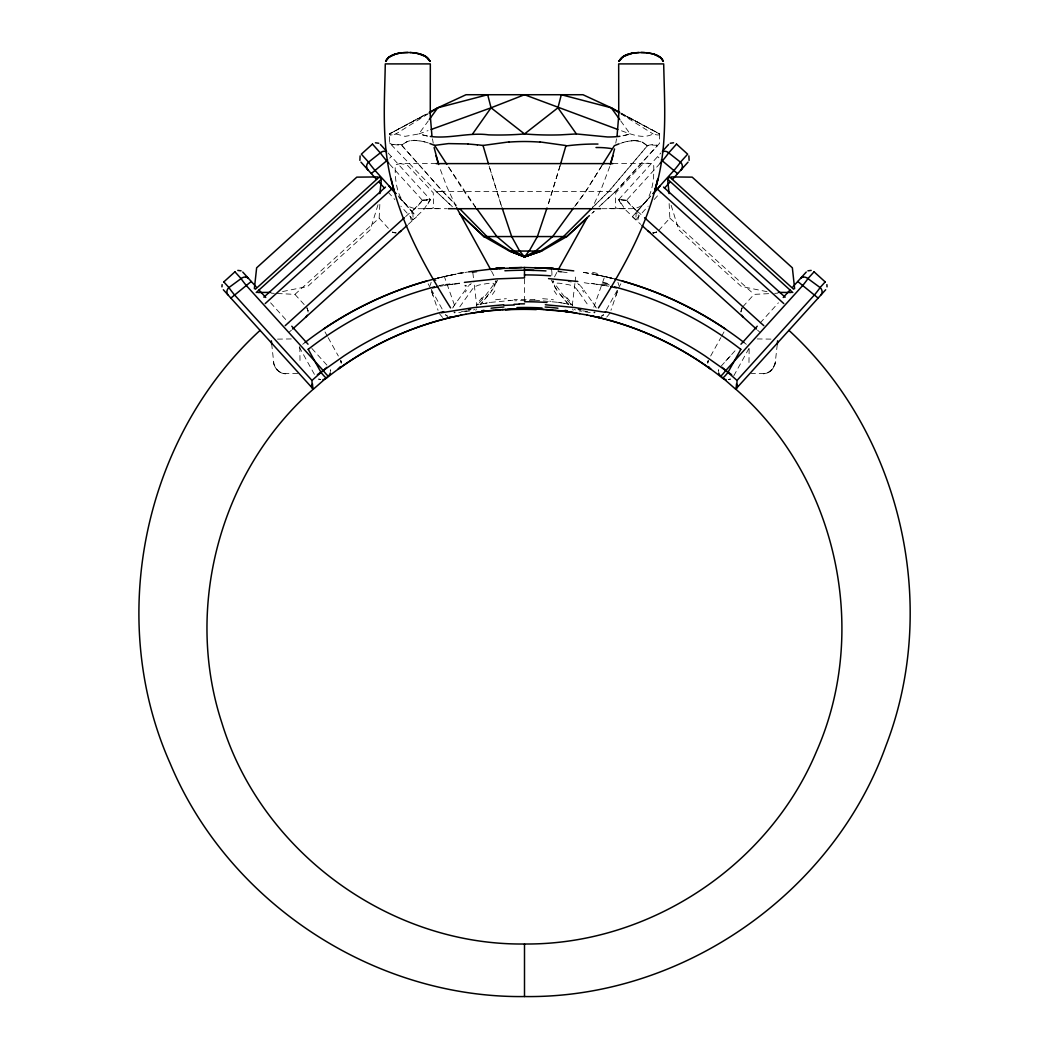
<?xml version="1.0" encoding="UTF-8"?>
<svg xmlns="http://www.w3.org/2000/svg" width="1049" height="1049" viewBox="0 0 1049 1049"><rect width="100%" height="100%" fill="white"/><g stroke="black" fill="none" stroke-linecap="round" stroke-linejoin="round"><path stroke-width="0.75" stroke-dasharray="5 3.75" d="M621.192 113.174L659.611 133.944L659.637 143.228L615.632 191.442L436.174 191.469L452.525 206.85L436.174 191.469L389.363 142.769L389.389 133.944L427.808 113.174M707.787 362.836L708.219 360.62L707.787 363.229M308.052 312.13L307.96 310.504M341.213 363.229L340.781 360.62L341.095 361.774M496.203 280.726C494.774 290.022 486.159 296.749 480.993 304.223M637.005 211.373L650.76 195.94M636.979 213.537L637.084 211.177L650.092 196.806M748.973 362.508L749.183 346.721M476.967 307.501L474.109 283.558M741.853 308.17L740.948 312.051L741.053 310.425M277.277 293.497L294.939 294.376L379.148 218.14L379.882 203.231M718.447 371.254L718.591 370.035M777.243 344.649L775.067 364.239L772.287 369.55L769.56 371.936L765.35 373.588L751.294 373.601M574.891 283.558L572.033 307.501M575.075 282.024L575.953 274.327M430.208 285.38L431.152 282.286M615.75 143.202L616.537 138.835M707.905 361.774L708.167 360.764M741.066 310.334L742.154 307.645L740.948 312.13M560.205 165.493L547.63 206.483M560.153 165.454L547.512 206.483M609.784 166.503L602.1 186.866L592.37 207.715M378.02 204.752L370.271 229.757L307.672 286.443L282.011 291.661M615.973 295.569L617.966 289.76L610.951 310.307M593.8 307.213L604.657 276.569L606.401 276.949M430.287 199.559A44.32 43.691 84.1 0 1 427.782 204.135A44.242 43.691 87.6 0 0 430.274 199.559L423.822 209.551L413.096 219.726M554.541 276.87L557.439 271.258M606.348 309.953L617.782 289.301M618.543 287.924L620.838 283.794M609.941 313.258L606.44 317.427M710.658 356.017L720.86 337.608M721.646 336.191L723.994 331.943M733.762 375.857L749.733 347.022M475.748 310.281L476.508 308.944M602.27 165.113L585.801 191.442L574.55 206.915M601.706 165.86L585.617 191.442L574.327 206.915M493.62 284.581L484.507 296.933M453.286 306.846L456.079 302.833M459.803 306.819L472.155 289.406A18.921 7.291 -44.1 0 1 472.391 289.091L474.751 286.679L478.475 285.197A45.986 19.092 -44.1 0 1 479.983 284.803C486.972 283.846 501.343 279.401 491.181 290.612M457.574 300.748L467.566 286.941A16.692 10.503 -33.2 0 1 468.26 286.325M428.32 113.698L395.919 133.944A350.891 16.141 -31.5 0 1 389.349 133.97A351.127 16.718 -31.5 0 0 395.932 133.944L405.111 136.344L418.839 133.944L428.307 120.871M488.703 294.087L485.543 298.244M482.776 301.692L480.599 304.249M482.763 299.044L478.37 303.856M643.614 142.848L647.325 145.837L608.669 191.442L592.462 207.636L608.761 191.442L647.325 145.837C651.508 143.333 657.198 147.45 659.637 143.228M636.232 219.359L648.164 206.181M721.069 366.232L730.51 355.781M618.766 199.507L660.936 152.931M660.07 163.421L626.555 200.254M632.534 216.474L649.96 197.225M654.143 199.585L660.883 192.137M658.68 230.492L669.852 218.14L669.118 203.231M742.876 306.714L754.061 294.376L771.723 293.497M760.119 323.026L778.41 302.807M725.777 361.013L737.159 348.425M615.579 191.442L598.913 206.85L615.632 191.442L657.238 145.837M602.428 315.631L603.254 314.923M403.026 144.146L406.619 141.89A85.389 28.336 37.3 0 1 415.81 140.553M402.606 144.552C398.777 144.447 391.906 145.798 389.402 142.808M591.833 213.458L594.219 211.255L591.767 213.458M391.29 156.655L389.677 158.137M405.648 216.618L411.667 211.164M289.052 332.297L291.465 330.12M408.271 224.368L416.702 216.737M470.175 284.279L469.428 284.922A8.13 5.219 -32.4 0 0 468.654 285.59M600.998 316.47L603.07 315.106M653.829 232.93L652.793 232.957L656.936 231.921M653.999 232.904L656.726 232.039M423.153 115.967L389.389 133.944L427.258 113.869M659.651 133.97A351.009 16.43 31.5 0 1 653.068 133.944C642.906 139.543 630.777 134.036 620.942 130.6M392.365 144.946L393.047 144.683M473.519 309.953L474.712 309.481M656.49 232.183L652.858 232.944L654.917 232.734L653.579 232.944M427.415 136.068L418.839 133.944L428.058 130.6M435.676 278.588L449.038 275.507M436.974 278.313L437.761 278.116M437.459 278.195L445.537 276.28M438.089 278.037L438.888 277.841M440.593 277.434L442.77 276.91M443.452 276.752L444.37 276.543L455.2 307.213M446.454 276.071L452.552 274.772M393.532 144.552L401.675 145.273L442.744 191.442L456.249 205.329L442.744 191.442L401.675 145.286L406.474 141.969A86.07 28.664 37.6 0 1 414.643 140.264M450.362 275.218L460.445 273.238M453.089 274.654L451.594 274.969L467.303 272.071L464.838 272.478M453.876 274.497L454.689 274.34M454.151 274.445L456.42 273.999M440.396 286.233L443.399 285.682M428.818 199.638L429.998 199.454L429.225 199.52M458.269 273.645L466.871 272.137M477.085 304.695L478.698 304.407M490.526 302.374L514.377 300.145M444.291 285.525L448.067 284.856M489.817 302.505L489.122 302.623M479.721 304.223L483.602 303.554M469.729 310.937L458.78 312.576M483.392 303.594L487.418 302.912M447.831 284.908L453.312 284.017M485.661 303.213L486.71 303.043M454.637 283.82L463.042 282.574M467.067 310.766L465.284 311.029M464.681 311.107L461.468 311.487M426.641 199.979C430.339 199.428 423.73 200.359 425.868 200.005M426.799 199.966L426.025 200.057M636.205 140.763A78.072 26.592 -38.4 0 0 633.255 140.71L628.6 141.182A60.095 20.429 -38.4 0 0 620.615 143.267M632.154 140.75L628.6 141.209A60.239 20.337 -38.2 0 0 620.523 143.359M436.096 163.605L400.036 163.605L395.329 164.903C394.49 180.31 397.165 207.99 417.318 208.699L447.018 208.699M508.437 300.447L510.391 300.342M774.673 293.353L777.624 293.195M601.982 208.699L631.682 208.699C651.862 208.122 654.497 180.231 653.671 164.903C649.475 162.149 642.762 162.7 639.864 166.935L615.75 192.806L615.291 207.204L616.576 208.266L620.274 208.62M428.726 208.62L432.372 208.266L433.709 207.204L433.25 192.806L406.802 164.627L400.036 163.605M423.39 200.162L425.068 200.071L423.219 200.175M423.481 200.241L423.245 200.241M423.009 200.254L422.419 200.189A79.108 78.177 87.6 0 1 411.903 211.019M422.367 200.254L388.93 163.421M277.539 339.129L291.792 338.932M297.706 373.601L283.65 373.588L279.44 371.936L276.713 369.55L273.933 364.239L271.757 344.649M423.376 208.699L428.359 208.659M433.932 208.659L439.964 208.62M392.274 232.039L396.207 232.957L392.142 231.96M436.174 191.469L442.652 191.442M612.904 163.605L648.977 163.605M609.036 208.62L615.068 208.659M620.641 208.659L625.624 208.699M757.208 338.932L771.461 339.129M625.676 200.241L623.447 200.031M625.991 200.254L626.659 200.189A79.108 78.177 -87.6 0 0 637.097 211.019M414.84 140.461L420.583 141.025A60.54 20.39 38 0 1 428.438 143.005A60.658 20.272 37.7 0 0 420.452 141.012L415.719 140.461M625.374 200.162L624.234 200.175M534.623 300.145L558.488 302.374M271.376 293.195L274.327 293.353M395.263 232.93L393.913 232.708M623.998 200.149L621.192 199.821L623.054 200.071M587.532 311.487L581.933 310.766M549.728 301.194L550.895 301.325M590.22 312.576L579.271 310.937M619.382 199.494L619.88 199.546M591.072 283.322L594.363 283.82M620.942 199.716L620.562 199.664M596.697 284.174L601.169 284.908M564.467 303.397L560.9 302.794M600.933 284.869L601.969 285.04M563.969 303.318L569.279 304.223M583.467 272.36L594.298 274.34L589.538 273.422M601.759 285L603.516 285.302M560.205 302.676L561.451 302.899M583.585 272.373L590.731 273.645M602.546 285.131L604.237 285.433M559.537 302.558L560.546 302.741M559.878 302.623L557.766 302.256M570.302 304.407L571.941 304.695M604.014 285.394L608.604 286.233M427.336 136.029L418.839 133.944M593.17 274.117L595.124 274.497M594.849 274.445L595.662 274.602M594.009 274.274L599.517 275.415M766.989 291.661L741.328 286.443L678.729 229.757L670.98 204.752M595.911 274.654L597.406 274.969M596.448 274.772L597.93 275.074M597.209 274.917L600.802 275.69M599.307 275.363L613.324 278.588M599.962 275.507L604.63 276.543A361.695 359.925 -61 0 1 614.544 278.968M604.447 276.503L609.167 277.605M605.548 276.752L607.751 277.264M607.187 277.133L608.407 277.421M608.564 277.461L609.653 277.736M609.023 277.579L610.321 277.893M610.098 277.841L612.026 278.313M609.587 277.71L610.911 278.037M610.492 277.933L611.239 278.116M612.262 278.378L613.167 278.601M393.493 232.563L392.51 232.183M574.288 309.481L575.481 309.953M642.381 142.244L647.325 145.811M625.847 115.967L621.742 113.869L659.611 133.944L625.847 115.967L636.677 121.684M620.68 113.698L653.081 133.944M445.746 314.923L448.002 316.47M635.904 219.726L625.178 209.551L618.713 199.559A44.242 43.691 -87.6 0 0 621.218 204.135A44.32 43.691 -84.1 0 1 618.713 199.559M442.56 317.441L439.059 313.258M578.825 284.279L579.572 284.922A8.13 5.219 32.4 0 1 580.346 285.59M669.852 218.14L754.061 294.376M637.333 211.164L643.352 216.618M632.298 216.737L640.729 224.368M757.535 330.12L759.948 332.297M657.684 156.681L658.916 157.809M570.63 303.856L566.237 299.044M388.064 152.931L430.234 199.507M398.24 195.94L411.929 211.505L398.908 196.806M399.04 197.225L416.466 216.474M413.031 219.661L400.836 206.181M388.117 192.137L394.857 199.585M379.148 218.14L390.32 230.492M294.939 294.376L306.124 306.714M270.59 302.807L288.881 323.026M311.841 348.425L327.931 366.232M568.401 304.249L566.224 301.692M568.007 304.223C562.841 296.749 554.226 290.022 552.797 280.726M564.493 296.933L555.38 284.581M563.457 298.244L560.297 294.087M582.667 288.514L581.434 286.941A16.692 10.503 33.2 0 0 580.74 286.325M577.54 290.324L576.845 289.406A18.921 7.291 44.1 0 0 576.609 289.091L574.196 286.639L570.525 285.197A45.986 19.092 44.1 0 0 569.017 284.803C561.648 283.61 547.893 279.781 557.819 290.612M577.593 290.403L578.392 291.491M583.847 290.114L584.608 291.163M620.693 120.871L630.161 133.944L621.664 136.029A70.322 27.222 15.9 0 0 630.069 133.905M475.787 207.374L447.7 165.703L464.104 191.442L475.564 207.374M591.426 300.748L585.106 291.845M592.921 302.833L594.455 305.01M579.218 292.632L589.197 306.819M594.678 305.338L595.714 306.846M572.492 308.944L573.252 310.281M428.162 283.794L430.457 287.924M431.218 289.301L442.652 309.953M325.006 331.943L327.354 336.191M328.14 337.608L338.342 356.017M299.267 347.022L315.238 375.857M307.147 308.17L307.934 310.334M491.561 271.258L494.459 276.87M456 206.417L446.9 186.866L439.216 166.503M617.94 282.312L618.844 285.394M433.027 295.569L431.034 289.76L438.049 310.307M432.463 138.835L433.25 143.202M330.409 370.035L330.553 371.254M340.807 360.686L341.213 362.915M472.863 272.779L473.938 282.024M411.969 213.576L411.942 212.777M411.929 211.269L411.929 211.347A79.724 78.885 72.2 0 0 422.511 200.438M299.817 346.721L300.027 362.508M411.929 212.147L411.995 211.373L411.995 212.173M524.5 278.85L524.5 301.627M330.317 369.746A5.848 5.848 0 0 1 330.54 371.097M413.057 217.13A8.576 0.879 -89.8 0 1 412.9 212.724M412.729 219.805A8.523 2.4 -76.2 0 1 410.762 214.888M302.676 344.308A361.695 359.925 61 0 1 304.971 342.525M434.456 278.968A361.695 359.925 61 0 1 444.343 276.556M439.085 285.721A354.47 352.661 61 0 1 446.926 283.859M447.149 316.011A9.231 6.228 76.1 0 1 445.432 314.687M569.791 301.037A116.164 61.196 33.4 0 1 567.063 297.746M556.613 294.467A120.242 69.142 31.2 0 1 554.134 290.835M572.57 305.207A13.781 6.373 34.5 0 1 570.931 303.751M567.181 298.847A103.458 58.01 31.2 0 1 565.437 296.762M552.928 283.02A23.026 5.651 46.9 0 1 551.407 280.017M553.754 281.722A6.189 1.639 44.6 0 1 553.334 280.87M577.75 283.65A5.101 2.832 32.8 0 1 578.746 284.345M582.562 290.521A104.166 2.937 53.5 0 1 583.729 292.12M595.517 306.754A12.457 3.527 43.4 0 1 596.304 308.013M481.937 297.746A116.164 61.196 -33.4 0 1 479.209 301.037M494.866 290.835A120.242 69.142 -31.2 0 1 492.387 294.467M478.069 303.751A13.781 6.373 -34.5 0 1 476.43 305.207M483.563 296.762A103.458 58.01 -31.2 0 1 481.819 298.847M497.593 280.017A23.026 5.651 -46.9 0 1 496.072 283.02M495.666 280.87A6.189 1.639 -44.6 0 1 495.246 281.722M470.254 284.345A5.101 2.832 -32.8 0 1 471.25 283.65M465.271 292.12A104.166 2.937 -53.5 0 1 466.438 290.521M452.696 308.013A12.457 3.527 -43.4 0 1 453.483 306.754M607.541 283.925A65.785 5.075 4.6 0 1 609.22 285.184M584.214 282.705A117.475 1.6 8.5 0 1 589.223 283.545M592.108 283.61A73.745 2.059 6.7 0 1 598.874 284.659M568.217 281.512A64.986 1.521 7 0 1 571.299 281.919M457.312 273.474A54.05 3.134 -6.7 0 1 461.612 272.674M446.848 276.084A107.313 2.006 -9.8 0 1 443.425 276.477M473.479 271.521A94.908 1.285 -10.5 0 1 479.275 270.38M471.958 272.727A57.42 2.268 -7.8 0 1 479.459 271.534M551.656 270.34A7.513 1.731 -85.8 0 1 551.813 276.385M445.064 284.764A64.553 2.557 -6.1 0 1 452.46 283.44M437.63 286.364A95.21 2.36 -7 0 1 440.134 285.787M454.532 284.253A117.908 1.6 -8.5 0 1 459.514 283.414M449.326 284.738A73.6 2.19 -6.5 0 1 456.013 283.689M592.462 272.281A57.367 5.389 4.9 0 1 597.956 273.632M606.256 276.634A109.345 1.928 9.9 0 1 603.345 276.307M594.573 274.589A104.585 1.416 10.5 0 1 596.711 275.035M562.185 271.94A59.675 2.334 7.8 0 1 567.706 272.779M534.898 299.608A69.195 18.161 0.4 0 0 524.448 299.385A69.182 18.148 -0.4 0 0 514.102 299.608M534.308 300.814A69.155 17.046 0.5 0 0 524.566 300.617A69.155 17.046 -0.5 0 0 514.692 300.814M542.635 298.703A45.933 10.005 0.8 0 1 553.426 299.778M495.574 299.778A45.92 10.005 -0.8 0 1 506.379 298.703M744.029 342.525A361.695 359.925 -61 0 1 746.324 344.308M602.074 283.859A354.47 352.661 -61 0 1 609.915 285.721M603.555 314.687A9.231 6.215 -76.1 0 1 601.838 316.011M637.018 211.255A79.724 78.885 -72.2 0 1 626.489 200.438M636.1 212.724A8.576 0.879 89.8 0 1 635.943 217.13M638.238 214.888A8.523 2.4 76.2 0 1 636.271 219.805M718.46 371.097A5.848 5.848 0 0 1 718.683 369.746M636.061 140.894A87.133 29.713 -38.5 0 1 643.483 142.952M647.613 145.523A293.89 37.2 -46 0 1 657.303 145.785M633.478 140.5A83.736 28.69 -38.9 0 1 642.434 142.205M775.473 361.997L773.034 368.592L767.488 372.998A11.224 11.224 0 0 1 763.266 373.759L767.488 372.998L771.448 370.441L774.254 366.468A14.122 14.122 0 0 0 775.473 361.997M730.301 379.056L728.649 379.594A7.5 7.5 0 0 0 730.301 379.056L728.662 379.594L730.301 379.056M285.734 373.759C279.257 373.798 274.117 368.238 273.527 361.997A14.122 14.122 0 0 0 274.746 366.468L277.552 370.441L281.512 372.998A11.224 11.224 0 0 0 285.734 373.759M320.338 379.594L318.699 379.056A7.5 7.5 0 0 0 320.338 379.594L318.699 379.056L320.351 379.594M307.462 308.812L306.846 307.645L308.026 310.963L307.462 308.812M501.632 206.483L488.913 165.388L501.514 206.483"/><path stroke-width="1.5" d="M737.001 381.43L736.87 384.327M827.045 286.862L826.887 284.62M380.42 192.557L380.459 191.639M777.309 344.098L777.637 340.833M254.369 288.685L256.638 267.823L356.817 177.137L377.797 176.94M379.856 193.593L381.259 180.756M617.061 135.924L618.74 115.377L618.674 63.897L663.689 63.897C664.568 106.29 667.898 149.601 654.786 190.708L657.762 179.195C647.141 225.745 623.617 267.836 598.428 307.895M222.113 284.62L221.955 286.862M614.544 148.971L610.649 163.539M689.101 160.379L688.878 155.908M430.326 136.449C449.877 139.006 469.126 132.148 488.637 134.862A147.358 67.267 -4.7 0 0 524.5 133.944L557.95 107.798L561.307 94.725L611.239 107.798L619.775 112.413M560.612 163.919L565.975 145.562L540.051 141.93M610.361 164.523L612.983 155.672M547.001 207.99L537.403 236.563L529.509 250.488L524.5 256.874L509.394 251.052L483.917 236.563L460.629 214.56M360.122 155.908L359.899 160.379M638.841 52.502C631.852 53.158 622.385 54.102 619.002 61.353C623.709 52.516 635.917 52.45 644.65 52.581M395.657 54.063L388.877 57.223L385.639 61.353C388.379 55.164 396.037 53.683 402.069 52.791M619.002 61.353L622.909 56.725L632.088 53.302M385.639 61.353C390.412 52.568 402.501 52.398 411.313 52.581M230.95 298.034L251.196 281.512M307.213 315.225L305.6 317.322M340.374 366.626L338.119 369.235A13.821 10.123 54.3 0 0 338.67 368.789L343.639 365.314A319.368 318.214 61 0 1 444.763 318.909L448.749 317.886M558.16 269.855L586.942 218.113M740.856 349.278L727.862 372.579A7.513 0.747 -51.4 0 1 722.512 378.086A320.574 318.87 -61 0 0 590.784 315.762M602.546 164.509L614.399 145.654L619.107 143.805M472.614 133.944L491.05 107.798L524.5 94.725L617.861 129.499M429.251 119.56L437.761 107.798L466.031 94.725L582.969 94.725L611.239 107.798L619.094 112.702M573.383 208.2L552.679 236.563L535.567 251.052L524.5 256.874L509.46 251.052L541.717 251.052L524.5 256.874L510.417 251.052M662.47 151.226L668.567 144.5M676.513 144.106L668.2 153.469A11.29 0.761 -49.7 0 1 663.374 159.671L660.07 163.421M653.173 193.409L674.101 170.292A11.224 0.761 -49.6 0 0 680.434 162.149L687.659 154.177L676.526 144.093M653.121 193.737L659.965 186.171M664.528 188.112L669.839 182.251M672.461 179.353L688.052 162.123M757.234 326.213L740.961 344.216M783.236 297.483L789.989 290.035M792.874 286.836L806.248 272.058M814.024 271.861L807.914 278.614A10.031 0.734 -50.8 0 1 802.747 285.459L725.58 370.756A7.356 0.747 -52.6 0 1 720.624 375.988A5.848 5.848 0 0 1 718.696 372.972M825.117 281.984L820.082 287.544L807.927 278.601A5.717 4.616 41.2 0 0 800.649 278.365A5.717 4.655 42.2 0 1 802.996 277.028M825.681 289.747L735.729 389.127C836.381 476.797 870.486 629.859 816.306 751.884C768.261 866.382 648.649 945.123 524.5 943.995C389.572 945.634 261.175 851.762 221.798 722.682C183.601 606.073 220.946 469.952 313.297 389.166L223.319 289.747M326.816 367.347L311.973 380.446L234.229 294.559A9.979 0.721 50.6 0 1 228.879 287.505A5.704 4.747 -42.2 0 0 228 294.835M591.295 208.803L563.51 236.563L540.222 251.052L524.5 256.874L510.561 251.052L487.011 236.563L459.764 208.803M260.086 330.356C143.425 437.315 105.726 618.818 170.148 763.384C228.131 902.507 373.785 998.36 524.5 996.55C681.732 998.661 832.814 893.853 885.907 745.826C940.586 604.29 900.606 433.067 788.914 330.356M313.349 389.205L328.389 376.014M585.893 218.953L566.853 236.563L541.625 251.052L524.5 256.874L517.813 253.229M589.394 215.648L566.775 236.563L483.917 236.563L486.854 236.563M387.684 159.959L371.385 173.465M372.474 144.093L361.341 154.164L368.553 162.136A11.224 0.761 49.6 0 0 374.899 170.292L395.827 193.409M223.817 281.906L234.937 271.822M255.392 289.209L379.41 176.927L381.43 179.156L256.205 292.527M263.85 297.208L385.481 187.089M265.227 303.554L391.67 189.082M285.21 325.649L404.442 217.707M292.658 329.032L407.064 225.456M400.928 231.016L399.118 232.222M429.67 112.859L437.761 107.798L487.693 94.725L491.05 107.798L524.5 133.944A147.358 67.267 4.7 0 0 560.363 134.862L576.386 133.944L607.528 136.973A70.322 27.222 15.9 0 0 619.907 136.291M317.375 374.677L343.915 355.952A330.697 329.006 61 0 1 437.63 313.231L443.648 311.632M429.225 112.413L437.761 107.798M527.345 255.418L524.5 256.874L514.089 251.052L496.885 236.563L476.757 208.699M540.405 251.052L524.5 256.874L519.609 250.986L511.689 236.563L502.143 207.99M431.139 129.499L491.05 107.798M670.206 143.267L673.563 142.782M807.9 270.826L811.192 270.406M449.169 317.834L458.164 315.775M451.49 317.283L449.667 316.995M397.702 53.538L398.751 53.302M432.594 287.859L437.669 286.77M429.893 143.543L434.601 145.378L448.474 143.595L467.854 143.936M457.416 315.933L458.964 315.605M441.144 312.812L473.44 307.645L503.664 304.748M458.557 315.697L460.681 315.251M460.236 315.343L461.626 315.054M599.412 316.982L597.261 317.086L598.127 317.427M461.14 315.159L465.9 314.228M477.269 144.762L483.025 145.457L508.949 141.903M465.9 314.228L472.588 313.048M470.595 313.376L471.565 313.218M472.089 313.127L477.872 312.209M472.929 312.982L473.978 312.812M473.755 312.851L474.764 312.694M468.588 271.861L493.895 268.793M475.538 312.563L483.694 311.409M479.236 312.012L481.596 311.684M464.419 282.378L496.229 278.903L524.5 277.867L524.5 267.482L547.381 268.216M480.848 311.789L485.503 311.173M482.828 311.514L494.354 310.202M485.189 311.212L487.261 310.963M487.038 310.989L488.139 310.858M489.424 310.714L517.262 308.852M489.332 269.213L491.312 269.016M490.211 269.121L497.423 268.505M492.702 268.898L524.5 267.482M495.692 310.084L497.056 309.953M237.808 270.406L241.1 270.826M498.367 309.848L500.661 309.665M496.702 268.557L503.31 268.111M403.209 52.66L407.838 52.45M502.117 309.56L503.415 309.468M501.619 268.216L504.346 268.046M504.726 309.389L506.038 309.311M375.437 142.782L378.794 143.267M507.349 309.232L541.651 309.232M510.011 267.783L521.655 267.495M514.062 304.302L519.281 304.184M257.818 292.501L270.734 292.383M436.096 163.605L612.891 163.605M448.303 208.699L600.71 208.699M671.203 176.94L692.183 177.137L792.362 267.823L794.631 288.685M778.266 292.383L791.182 292.501M641.162 52.45C648.859 52.856 659.454 53.46 663.361 61.353C660.437 54.797 652.098 53.512 645.791 52.66M534.688 267.626L556.993 268.95M535.265 308.957L537.403 309.035M536.55 308.996L566.591 311.579M542.962 309.311L544.287 309.389M545.336 304.748L574.406 307.501L605.522 312.327M548.535 278.614L577.802 281.473M545.585 309.468L553.308 310.084M410.159 52.502C417.227 53.132 426.576 54.128 429.998 61.353L426.091 56.725L417.974 53.538M549.951 268.387L559.668 269.213M553.623 268.662L554.619 268.741M556.376 268.898L573.751 270.878M554.659 310.202L561.976 310.989M412.454 52.66C418.839 53.486 427.048 54.81 429.998 61.353M561.74 310.963L570.289 312.091M563.51 311.173L564.441 311.291M567.011 311.632L567.876 311.75M567.404 311.684L587.374 315.054M569.358 311.959L571.692 312.3M596.815 317.034L596.894 317.126M571.535 312.274L572.269 312.379M572.61 312.432L576.911 313.127M579.14 313.507L579.848 313.625M610.623 286.626L616.301 287.832M596.435 316.968L590.836 315.775M586.889 314.962L591.584 315.933M308.144 349.278L308.236 349.304A354.47 352.661 61 0 1 434.404 286.915M592.292 316.09L592.947 316.234M597.746 317.283L604.237 318.896A319.368 318.214 -61 0 1 705.348 365.327L710.881 369.235A13.821 10.123 -54.2 0 1 710.304 368.776L708.626 366.626M598.245 317.401L599.071 317.65M599.661 317.795L600.395 317.965M605.352 311.632L611.37 313.205A330.697 329.006 -61 0 1 705.072 355.965L731.625 374.677M652.347 53.774L653.343 54.063M797.804 281.512L818.05 298.034M654.34 54.364L660.765 57.721L663.361 61.353M649.882 232.222L648.072 231.016M720.611 376.014L735.624 389.179M677.51 173.583L661.316 159.959M814.063 271.822L825.183 281.906M793.608 289.209L669.59 176.927L667.57 179.156L792.795 292.527M663.519 187.089L785.15 297.208M657.33 189.082L783.773 303.554M644.558 217.707L763.79 325.649M641.936 225.456L756.342 329.032M743.4 317.322L741.787 315.225M459.514 213.458L483.995 236.563M722.184 367.347L737.027 380.446L814.771 294.559A9.979 0.721 -50.6 0 0 820.121 287.505A5.704 4.721 42.2 0 1 820.987 294.835M380.433 144.5L386.53 151.226M372.487 144.106L380.8 153.469A11.29 0.761 49.7 0 0 385.626 159.671L388.93 163.421M389.035 186.171L395.879 193.737M360.948 162.123L376.539 179.353M379.161 182.251L384.472 188.112M242.752 272.058L256.126 286.836M259.011 290.035L265.764 297.483M291.766 326.213L308.039 344.216M234.976 271.861L241.086 278.614A10.031 0.734 50.8 0 0 246.253 285.459L323.42 370.756A7.356 0.747 52.6 0 0 328.376 375.988A5.848 5.848 0 0 0 330.304 372.972M223.883 281.984L228.918 287.544L241.073 278.601A5.717 4.616 -41.2 0 1 248.351 278.365A5.717 4.655 -42.2 0 0 246.004 277.028M611.239 107.798L619.749 119.56M557.95 107.798L576.386 133.944M434.601 145.378L446.822 164.352M450.572 307.895C425.383 267.836 401.859 225.745 391.238 179.195M308.236 349.304L321.138 372.579A7.513 0.747 51.4 0 0 326.488 378.086A320.574 318.87 61 0 1 458.216 315.762M490.84 269.855L456.63 207.715M483.025 145.457L488.454 163.854M436.017 155.672L438.639 164.523M438.351 163.539L434.116 147.542M394.214 190.708C381.089 149.601 384.459 106.29 385.285 63.897L430.326 63.897L430.26 115.377L431.939 135.924M667.741 180.756L669.144 193.593M271.363 340.833L271.691 344.098M312.13 384.327L311.999 381.43M668.541 191.639L668.58 192.557M524.5 944.021L524.5 996.537M311.828 387.763A10.988 0.734 88.2 0 1 311.605 385.337M313.074 388.471A8.051 1.573 -89 0 1 312.497 383.842M312.956 389.205A8.051 2.518 -74.8 0 1 312.786 389.323M367.819 169.715A5.625 5.127 -42.2 0 1 368.553 162.136L380.367 152.813A5.612 5.075 -42.1 0 1 386.517 151.738M367.937 169.846A5.625 5.127 -42.2 0 1 367.058 168.417M323.433 329.111A361.328 360.082 61 0 1 426.641 281.027M304.971 342.525A361.695 359.925 61 0 1 434.456 278.968M326.488 378.086A7.5 7.5 0 0 1 322.922 379.646M470.686 309.337A21.872 6.753 -36.2 0 1 468.405 309.901M454.794 312.523A33.083 13.27 -49.6 0 1 454.348 312.418M580.831 309.94A21.872 6.753 36.2 0 1 578.314 309.337M594.652 312.418A33.083 13.27 49.6 0 1 594.206 312.523M524.474 301.745A103.222 31.509 0 0 1 546.962 302.479M519.229 303.882A109.266 33.856 0 0 1 524.5 303.843M466.058 285.813A222.467 1.298 9.8 0 1 465.218 285.669M504.176 305.403A100.075 26.028 -0.3 0 1 514.312 304.984M516.921 307.58A94.58 29.215 0 0 1 542.071 307.973M435.702 280.149A229.233 0.734 12.2 0 1 434.994 279.991M565.123 310.347A194.471 0.669 12.2 0 1 567.561 310.884M505.67 309.861A93.807 26.802 0.1 0 1 536.275 309.599M481.583 310.858A194.104 0.656 -12.2 0 1 484.022 310.32M524.461 274.904A113.948 36.046 0 0 1 550.568 275.821M603.372 282.627A65.785 5.075 4.6 0 1 607.227 283.794M524.539 270.249A111.522 31.378 0.3 0 1 545.965 270.917M504.897 270.773A113.974 33.135 -0.2 0 1 533.915 270.314M550.659 268.439A7.513 1.731 -85.8 0 1 551.197 268.898M558.238 271.35A59.675 2.334 7.8 0 1 561.399 271.822M548.732 267.823A47.48 5.507 1.4 0 1 553.229 268.164M546.673 268.426A48.28 5.127 1.6 0 1 549.715 268.623M495.771 268.164A47.441 5.494 -1.4 0 1 500.268 267.823M499.298 268.623A48.254 5.127 -1.6 0 1 502.34 268.426M545.126 307.029A51.637 9.52 0.7 0 1 557.937 308.222M570 311.907A57.367 1.036 5.8 0 1 565.503 311.619M491.063 308.222A51.624 9.52 -0.7 0 1 503.874 307.029M483.484 311.619A57.367 1.036 -5.8 0 1 478.987 311.907M622.359 281.027A361.328 360.082 -61 0 1 725.567 329.111M614.544 278.968A361.695 359.925 -61 0 1 744.043 342.525M614.596 286.915A354.47 352.661 -61 0 1 740.738 349.33M726.078 379.646A7.5 7.5 0 0 1 722.512 378.086M681.181 169.715A5.625 5.127 42.2 0 0 680.447 162.136L668.633 152.813A5.612 5.075 42.1 0 0 662.483 151.738M681.942 168.417A5.625 5.127 42.2 0 1 681.063 169.846M737.395 385.337A10.988 0.734 -88.2 0 1 737.172 387.763M736.503 383.842A8.051 1.573 89 0 1 735.926 388.471M736.214 389.323A8.051 2.518 74.8 0 1 736.044 389.205M467.88 144.015A155.803 88.09 17.5 0 1 477.295 144.854M565.883 145.968A154.413 87.264 -17.4 0 1 597.969 144.054M508.988 142.087A128.502 79.737 0 0 1 540.012 142.113M596.016 147.529A62.625 31.116 -13.7 0 1 611.331 148.591"/></g></svg>
